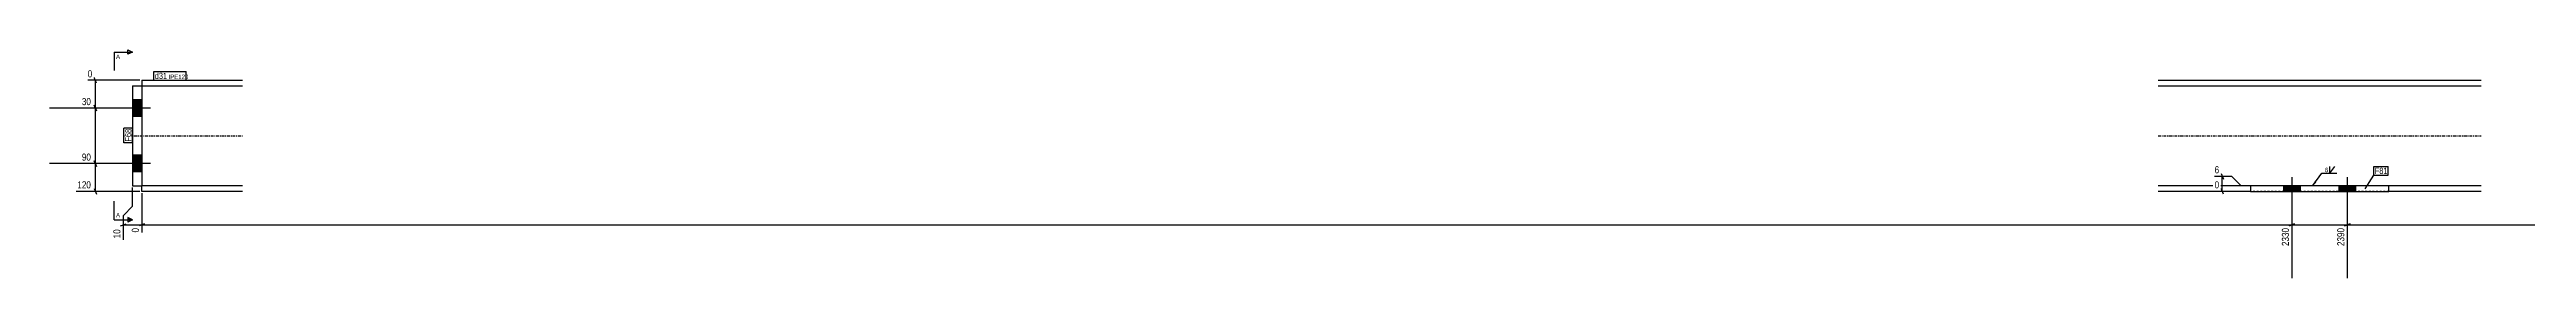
# Model space of a CAD drawing. Header units: millimetres. Extents: x -4 to 34414, y -30 to 896.
# Drawn here: x 8470 to 11154, y -30 to 217 of the extents above; entities that cross this region are included whole.
import ezdxf

# ---------------------------------------------------------------- set-up
doc = ezdxf.new("R2010")
doc.units = ezdxf.units.MM
doc.linetypes.add('DXK_LINE_DOT2', pattern=[3.9198, 1.9599, -1.9599])
doc.linetypes.add('DXK_LINE_DOT3', pattern=[5.9187, 2.979, -0.9799, 0.9799, -0.9799])
for name, color, linetype in [('MÅLSÆTNING', 7, 'Continuous'), ('STÅL', 7, 'Continuous'), ('TEKST', 7, 'Continuous')]:
    doc.layers.add(name, color=color, linetype=linetype)
doc.styles.add('Arial', font='ARIAL.TTF', dxfattribs={"height": 0.2})
doc.styles.add('Arial Narrow', font='ARIALN.TTF', dxfattribs={"height": 0.2})

msp = doc.modelspace()

# ---------------------------------------------------------------- hatches: boundary and pattern name
at = {"layer": 'STÅL', "linetype": 'Continuous'}
for points in [[(8570.1, 144.9), (8570.1, 162.9), (8560.1, 162.9), (8560.1, 144.9)], [(8570.1, 84.9), (8570.1, 102.9), (8560.1, 102.9), (8560.1, 84.9)], [(10909.1, 69.9), (10891.1, 69.9), (10891.1, 63.9), (10909.1, 63.9)], [(10969.1, 69.9), (10951.1, 69.9), (10951.1, 63.9), (10969.1, 63.9)]]:
    msp.add_hatch(color=96, dxfattribs=at).paths.add_polyline_path(points)

# ---------------------------------------------------------------- linework, layer by layer
at = {"layer": 'MÅLSÆTNING', "color": 7, "linetype": 'Continuous'}
for p, q in [((8568.1, 183.9), (8511.5, 183.9)), ((8521, 180.9), (8518.6, 186.9)), ((8519.8, 153.9), (8519.8, 183.9)), ((8558.1, 153.9), (8503.7, 153.9)), ((8558.1, 153.9), (8503.7, 153.9)), ((8518.6, 156.9), (8521, 150.9)), ((8521, 150.9), (8518.6, 156.9)), ((8558.1, 93.9), (8503.7, 93.9)), ((8521, 90.9), (8518.6, 96.9)), ((8519.8, 63.9), (8519.8, 93.9)), ((10823.5, 83.2), (10825.9, 77.2)), ((8568.1, 63.9), (8498.8, 63.9)), ((8518.6, 66.9), (8521, 60.9)), ((8560.1, 47.7), (8560.1, 67.9)), ((8570.1, 61.9), (8570.1, 19.4)), ((8570.1, 61.9), (8570.1, 19.4)), ((10816.4, 80.2), (10834.7, 80.2)), ((10853.1, 63.9), (10816.4, 63.9)), ((10825.9, 60.9), (10823.5, 66.9)), ((10824.7, 63.9), (10824.7, 80.2)), ((10834.7, 80.2), (10844.7, 70.2)), ((10844.7, 70.2), (10853.1, 70.2)), ((10900.1, 61.9), (10900.1, 4.8)), ((10900.1, 61.9), (10900.1, 4.8)), ((10960.1, 61.9), (10960.1, 4.8)), ((8547.1, 26.5), (8553.1, 28.9)), ((8550.1, 37.7), (8560.1, 47.7)), ((8550.1, 11.6), (8550.1, 37.7)), ((8550.1, 27.7), (8570.1, 27.7)), ((8573.1, 28.9), (8567.1, 26.5)), ((8573.1, 28.9), (8567.1, 26.5)), ((8570.1, 27.7), (10900.1, 27.7)), ((10903.1, 28.9), (10897.1, 26.5)), ((10897.1, 26.5), (10903.1, 28.9)), ((10900.1, 27.7), (10960.1, 27.7)), ((10957.1, 26.5), (10963.1, 28.9))]:
    msp.add_line(p, q, dxfattribs=at)
at = {"layer": 'STÅL', "color": 2, "linetype": 'Continuous'}
for p, q in [((8560.1, 177.9), (8570.1, 177.9)), ((8560.1, 177.9), (8560.1, 69.9)), ((8570.1, 183.9), (8570.1, 177.9)), ((8570.1, 183.9), (8679.4, 183.9)), ((8570.1, 177.9), (8570.1, 69.9)), ((8679.4, 177.6), (8570.1, 177.6)), ((10755.1, 183.9), (11105.1, 183.9)), ((11105.1, 177.6), (10755.1, 177.6)), ((8560.1, 69.9), (8570.1, 69.9)), ((8570.1, 70.2), (8679.4, 70.2)), ((8570.1, 63.9), (8570.1, 69.9)), ((8679.4, 63.9), (8570.1, 63.9)), ((10755.1, 70.2), (11105.1, 70.2)), ((10855.1, 63.9), (10755.1, 63.9)), ((10855.1, 69.9), (10855.1, 63.9)), ((11005.1, 69.9), (10855.1, 69.9)), ((10855.1, 63.9), (11005.1, 63.9)), ((11005.1, 63.9), (11005.1, 69.9)), ((11105.1, 63.9), (11005.1, 63.9))]:
    msp.add_line(p, q, dxfattribs=at)
at = {"layer": 'STÅL', "color": 96, "linetype": 'Continuous'}
for p, q in [((8570.1, 162.9), (8560.1, 162.9)), ((8579.4, 153.9), (8470.1, 153.9)), ((8570.1, 144.9), (8560.1, 144.9)), ((8579.4, 93.9), (8470.1, 93.9)), ((8570.1, 102.9), (8560.1, 102.9)), ((8570.1, 84.9), (8560.1, 84.9)), ((10891.1, 69.9), (10891.1, 63.9)), ((10900.1, 79.1), (10900.1, -30.1)), ((10909.1, 69.9), (10909.1, 63.9)), ((10951.1, 69.9), (10951.1, 63.9)), ((10960.1, 79.1), (10960.1, -30.1)), ((10969.1, 69.9), (10969.1, 63.9))]:
    msp.add_line(p, q, dxfattribs=at)
at = {"layer": 'STÅL', "color": 7, "linetype": 'DXK_LINE_DOT2'}
for p, q in [((8570.1, 177.9), (8570.1, 70.2)), ((8570.1, 69.9), (8570.1, 70.2)), ((11005.1, 63.9), (10855.1, 63.9))]:
    msp.add_line(p, q, dxfattribs=at)
at = {"layer": 'STÅL', "color": 7, "linetype": 'DXK_LINE_DOT3'}
for p, q in [((8550.1, 123.9), (8679.4, 123.9)), ((10755.1, 123.9), (11105.1, 123.9))]:
    msp.add_line(p, q, dxfattribs=at)

# ---------------------------------------------------------------- wipeouts: each hides what was drawn before it
at = {"color": 0, "linetype": 'Continuous'}
msp.add_wipeout([(8546.6, 207), (8546.6, 212), (8542.1, 212), (8542.1, 207)], dxfattribs=at).dxf.layer = 'TEKST'
at = {"color": 0}
msp.add_wipeout([(10939.3, 84.2), (10939.3, 90), (10935.5, 90), (10935.5, 84.2)], dxfattribs=at).dxf.layer = 'TEKST'

# ---------------------------------------------------------------- next in the draw order: hatches: boundary and pattern name
at = {"layer": 'TEKST', "linetype": 'Continuous'}
for color, points in [(30, [(8555.1, 212), (8555.1, 214.5), (8560.1, 214.5)]), (3, [(10926.8, 73.5), (10922.9, 70.2), (10924.8, 75)])]:
    msp.add_hatch(color=color, dxfattribs=at).paths.add_polyline_path(points)

# ---------------------------------------------------------------- next in the draw order: linework, layer by layer
at = {"layer": 'TEKST', "color": 30, "linetype": 'Continuous'}
for p, q in [((8555.1, 212), (8555.1, 217)), ((8555.1, 217), (8560.1, 214.5)), ((8560.1, 214.5), (8555.1, 212))]:
    msp.add_line(p, q, dxfattribs=at)
at = {"layer": 'TEKST', "color": 7, "linetype": 'Continuous'}
for q in [(8540.1, 194.5), (8560.1, 214.5)]:
    msp.add_line((8540.1, 214.5), q, dxfattribs=at)
at = {"layer": 'TEKST', "color": 3, "linetype": 'Continuous'}
for p, q in [((10922.9, 70.2), (10932.4, 83.6)), ((10932.4, 83.6), (10948.9, 83.6)), ((10941.1, 83.6), (10946.8, 90.8)), ((10941.1, 83.6), (10941.1, 90.8))]:
    msp.add_line(p, q, dxfattribs=at)

# ---------------------------------------------------------------- next in the draw order: texts
at = {"layer": 'TEKST', "color": 3, "linetype": 'Continuous', "style": 'Arial'}
msp.add_text('A', height=4.78, dxfattribs=at).set_placement((8542.1, 207))
at = {"layer": 'TEKST', "color": 3, "style": 'Arial Narrow'}
msp.add_text('6', height=4.77, dxfattribs=at).set_placement((10935.9, 84.6))

# ---------------------------------------------------------------- next in the draw order: wipeouts: each hides what was drawn before it
at = {"color": 0, "linetype": 'Continuous'}
for points in [[(8518, 185.5), (8518, 196.7), (8509.9, 196.7), (8509.9, 185.5)], [(8516.5, 95.5), (8516.5, 106.7), (8503.6, 106.7), (8503.6, 95.5)], [(10822.9, 81.8), (10822.9, 93), (10814.8, 93), (10814.8, 81.8)], [(8516.5, 65.5), (8516.5, 76.7), (8498.7, 76.7), (8498.7, 65.5)], [(8568.5, 25.9), (8557.3, 25.9), (8557.3, 17.8), (8568.5, 17.8)], [(10898.5, 25.9), (10887.3, 25.9), (10887.3, 3.2), (10898.5, 3.2)], [(10958.5, 25.9), (10947.3, 25.9), (10947.3, 3.2), (10958.5, 3.2)]]:
    msp.add_wipeout(points, dxfattribs=at).dxf.layer = 'MÅLSÆTNING'
at = {"color": 0}
for points in [[(8597, 185.3), (8597, 192.3), (8584.2, 192.3), (8584.2, 185.3)], [(8558.7, 130.9), (8551.7, 130.9), (8551.7, 117.7), (8558.7, 117.7)], [(11003.2, 82.7), (11003.2, 89.7), (10990, 89.7), (10990, 82.7)]]:
    msp.add_wipeout(points, dxfattribs=at).dxf.layer = 'TEKST'

# ---------------------------------------------------------------- next in the draw order: linework, layer by layer
at = {"layer": 'MÅLSÆTNING', "color": 7, "linetype": 'Continuous'}
for p, q in [((8519.8, 93.9), (8519.8, 153.9)), ((8558.1, 93.9), (8503.7, 93.9)), ((8518.6, 96.9), (8521, 90.9)), ((10960.1, 61.9), (10960.1, 4.8)), ((10963.1, 28.9), (10957.1, 26.5)), ((10960.1, 27.7), (13280.1, 27.7))]:
    msp.add_line(p, q, dxfattribs=at)

# ---------------------------------------------------------------- next in the draw order: texts
at = {"layer": 'MÅLSÆTNING', "color": 3, "linetype": 'Continuous', "style": 'Arial Narrow'}
for s, p in [('0', (8511.5, 187.1)), ('90', (8505.2, 97.1)), ('120', (8500.3, 67.1))]:
    msp.add_text(s, height=7.64, dxfattribs=at).set_placement(p)
for s, p in [('2330', (10896.9, 4.8)), ('2390', (10956.9, 4.8))]:
    msp.add_text(s, height=7.64, rotation=90.0002, dxfattribs=at).set_placement(p)

# ---------------------------------------------------------------- next in the draw order: wipeouts: each hides what was drawn before it
at = {"color": 0, "linetype": 'Continuous'}
for points in [[(10822.9, 65.5), (10822.9, 76.7), (10814.8, 76.7), (10814.8, 65.5)], [(8548.5, 24.4), (8537.3, 24.4), (8537.3, 11.5), (8548.5, 11.5)]]:
    msp.add_wipeout(points, dxfattribs=at).dxf.layer = 'MÅLSÆTNING'
at = {"color": 0}
for points in [[(8597, 185.3), (8597, 192.3), (8584.2, 192.3), (8584.2, 185.3)], [(8558.7, 130.9), (8551.7, 130.9), (8551.7, 117.7), (8558.7, 117.7)], [(11003.2, 82.7), (11003.2, 89.7), (10990, 89.7), (10990, 82.7)]]:
    msp.add_wipeout(points, dxfattribs=at).dxf.layer = 'TEKST'

# ---------------------------------------------------------------- next in the draw order: linework, layer by layer
at = {"layer": 'TEKST', "color": 7, "linetype": 'Continuous'}
for p, q in [((8583, 184.1), (8583, 193.5)), ((8550.5, 116.5), (8550.5, 132.1)), ((8559.9, 132.1), (8550.5, 132.1)), ((8559.9, 116.5), (8550.5, 116.5)), ((8559.9, 116.5), (8559.9, 132.1)), ((10979.7, 66.5), (10988.8, 81.5)), ((10988.8, 90.9), (11004.4, 90.9)), ((10988.8, 81.5), (10988.8, 90.9)), ((10988.8, 81.5), (11004.4, 81.5)), ((11004.4, 81.5), (11004.4, 90.9))]:
    msp.add_line(p, q, dxfattribs=at)

# ---------------------------------------------------------------- next in the draw order: texts
at = {"layer": 'MÅLSÆTNING', "color": 3, "linetype": 'Continuous', "style": 'Arial Narrow'}
for s, p in [('6', (10816.4, 83.4)), ('0', (10816.4, 67.1))]:
    msp.add_text(s, height=7.64, dxfattribs=at).set_placement(p)
for s, p in [('10', (8546.9, 13.1)), ('0', (8566.9, 19.4))]:
    msp.add_text(s, height=7.64, rotation=90.0002, dxfattribs=at).set_placement(p)
at = {"layer": 'TEKST', "color": 3, "style": 'Arial Narrow'}
msp.add_text('F68', height=6.68, rotation=90.0002, dxfattribs=at).set_placement((8558.7, 117.7))
msp.add_text('F81', height=6.68, dxfattribs=at).set_placement((10990, 82.7))

# ---------------------------------------------------------------- next in the draw order: wipeouts: each hides what was drawn before it
at = {"color": 0, "linetype": 'Continuous'}
msp.add_wipeout([(8516.5, 155.5), (8516.5, 166.7), (8503.6, 166.7), (8503.6, 155.5)], dxfattribs=at).dxf.layer = 'MÅLSÆTNING'
at = {"color": 0}
msp.add_wipeout([(8617, 185.3), (8617, 190.3), (8599.1, 190.3), (8599.1, 185.3)], dxfattribs=at).dxf.layer = 'TEKST'

# ---------------------------------------------------------------- next in the draw order: texts
at = {"layer": 'MÅLSÆTNING', "color": 3, "linetype": 'Continuous', "style": 'Arial Narrow'}
msp.add_text('30', height=7.64, dxfattribs=at).set_placement((8505.2, 157.1))

# ---------------------------------------------------------------- next in the draw order: wipeouts: each hides what was drawn before it
at = {"color": 0}
msp.add_wipeout([(8617, 185.3), (8617, 190.3), (8599.1, 190.3), (8599.1, 185.3)], dxfattribs=at).dxf.layer = 'TEKST'
at = {"color": 0, "linetype": 'Continuous'}
msp.add_wipeout([(8546.6, 35.7), (8546.6, 40.7), (8542.1, 40.7), (8542.1, 35.7)], dxfattribs=at).dxf.layer = 'TEKST'

# ---------------------------------------------------------------- next in the draw order: hatches: boundary and pattern name
at = {"layer": 'TEKST', "linetype": 'Continuous'}
msp.add_hatch(color=30, dxfattribs=at).paths.add_polyline_path([(8555.1, 33.2), (8555.1, 35.7), (8560.1, 33.2)])

# ---------------------------------------------------------------- next in the draw order: linework, layer by layer
at = {"layer": 'TEKST', "color": 7, "linetype": 'Continuous'}
for p, q in [((8583, 193.5), (8618.2, 193.5)), ((8618.2, 184.1), (8618.2, 193.5)), ((8583, 184.1), (8618.2, 184.1)), ((8540.1, 33.2), (8540.1, 53.2)), ((8540.1, 33.2), (8560.1, 33.2))]:
    msp.add_line(p, q, dxfattribs=at)
at = {"layer": 'TEKST', "color": 30, "linetype": 'Continuous'}
for p, q in [((8560.1, 33.2), (8555.1, 35.7)), ((8555.1, 35.7), (8555.1, 30.7)), ((8560.1, 33.2), (8555.1, 30.7))]:
    msp.add_line(p, q, dxfattribs=at)

# ---------------------------------------------------------------- next in the draw order: texts
at = {"layer": 'TEKST', "color": 3, "style": 'Arial Narrow'}
for s, height, p in [('d31', 6.68, (8584.2, 185.3)), ('IPE120', 4.77, (8599.1, 185.3))]:
    msp.add_text(s, height=height, dxfattribs=at).set_placement(p)
at = {"layer": 'TEKST', "color": 3, "linetype": 'Continuous', "style": 'Arial'}
msp.add_text('A', height=4.78, dxfattribs=at).set_placement((8542.1, 35.7))

doc.saveas('drawing.dxf')
